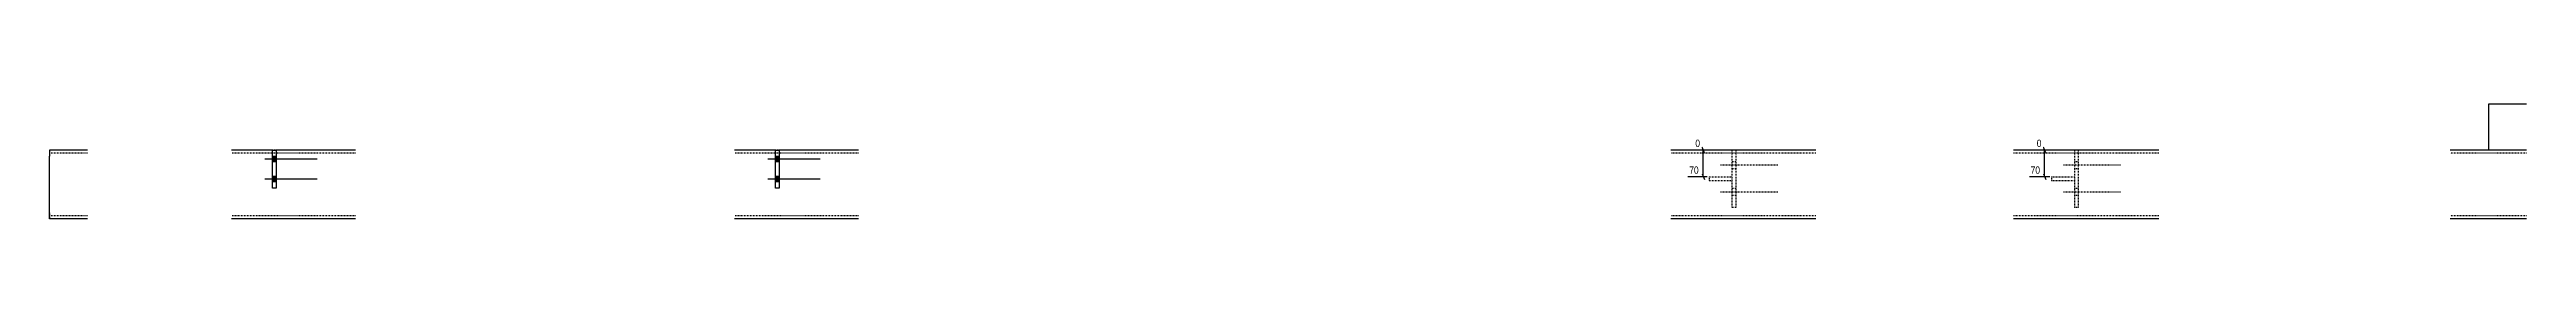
# Model space of a CAD drawing. Header units: millimetres. Extents: x 5277 to 67222, y 8 to 1401.
# Drawn here: x 29419 to 35919, y 37 to 337 of the extents above; entities that cross this region are included whole.
import ezdxf

# ---------------------------------------------------------------- set-up
doc = ezdxf.new("R2010")
doc.units = ezdxf.units.MM
doc.linetypes.add('DXK_LINE_DOT2', pattern=[3.9198, 1.9599, -1.9599])
doc.layers.add('MÅLSÆTNING', color=7, linetype='Continuous')
doc.layers.add('STÅL', color=7, linetype='Continuous')
doc.styles.add('Arial Narrow', font='ARIALN.TTF', dxfattribs={"height": 0.2})

msp = doc.modelspace()

# ---------------------------------------------------------------- hatches: boundary and pattern name
at = {"layer": 'STÅL', "linetype": 'Continuous'}
for points in [[(30013.9, 186), (30013.9, 200), (30003.9, 200), (30003.9, 186)], [(31333.9, 186), (31333.9, 200), (31323.9, 200), (31323.9, 186)], [(30013.9, 134), (30013.9, 148), (30003.9, 148), (30003.9, 134)], [(31333.9, 134), (31333.9, 148), (31323.9, 148), (31323.9, 134)]]:
    msp.add_hatch(color=96, dxfattribs=at).paths.add_polyline_path(points)

# ---------------------------------------------------------------- linework, layer by layer
at = {"layer": 'MÅLSÆTNING', "color": 7, "linetype": 'Continuous'}
for p, q in [((33784.7, 217), (33737.9, 217)), ((33761.6, 209.5), (33755.6, 224.5)), ((33758.6, 147), (33758.6, 217)), ((34679.8, 217), (34633.9, 217)), ((34657.5, 209.5), (34651.5, 224.5)), ((34654.5, 147), (34654.5, 217)), ((33768.9, 147), (33718.4, 147)), ((33755.6, 154.5), (33761.6, 139.5)), ((34667.9, 147), (34614.4, 147)), ((34651.5, 154.5), (34657.5, 139.5))]:
    msp.add_line(p, q, dxfattribs=at)
at = {"layer": 'STÅL', "color": 2, "linetype": 'Continuous'}
for p, q in [((35918.9, 337), (35818.9, 337)), ((35818.9, 337), (35818.9, 217)), ((29418.9, 217), (29418.9, 201)), ((29518.9, 217), (29418.9, 217)), ((29418.9, 53), (29418.9, 201)), ((30003.9, 217), (29896.4, 217)), ((30003.9, 117), (30003.9, 217)), ((30003.9, 217), (30013.9, 217)), ((30013.9, 217), (30013.9, 117)), ((30221.4, 217), (30013.9, 217)), ((31323.9, 217), (31216.4, 217)), ((31323.9, 117), (31323.9, 217)), ((31323.9, 217), (31333.9, 217)), ((31333.9, 217), (31333.9, 117)), ((31541.4, 217), (31333.9, 217)), ((34053.9, 217), (33673.9, 217)), ((34953.9, 217), (34572.9, 217)), ((35918.9, 217), (35718.9, 217)), ((30013.9, 117), (30003.9, 117)), ((31333.9, 117), (31323.9, 117)), ((29418.9, 37), (29418.9, 53)), ((29518.9, 37), (29418.9, 37)), ((30221.4, 37), (29896.4, 37)), ((31541.4, 37), (31216.4, 37)), ((34053.9, 37), (33673.9, 37)), ((34953.9, 37), (34572.9, 37)), ((35918.9, 37), (35718.9, 37))]:
    msp.add_line(p, q, dxfattribs=at)
at = {"layer": 'STÅL', "color": 7, "linetype": 'DXK_LINE_DOT2'}
for p, q in [((29418.9, 217), (29418.9, 212.3)), ((29518.9, 209), (29418.9, 209)), ((30221.4, 209), (29896.4, 209)), ((30013.9, 217), (30003.9, 217)), ((31541.4, 209), (31216.4, 209)), ((31333.9, 217), (31323.9, 217)), ((34053.9, 209), (33673.9, 209)), ((33843.9, 217), (33833.9, 217)), ((33833.9, 217), (33833.9, 67)), ((33843.9, 217), (33843.9, 67)), ((34953.9, 209), (34572.9, 209)), ((34742.9, 217), (34732.9, 217)), ((34732.9, 217), (34732.9, 67)), ((34742.9, 217), (34742.9, 67)), ((35918.9, 209), (35718.9, 209)), ((35918.9, 217), (35818.9, 217)), ((33773.9, 147), (33833.9, 147)), ((33773.9, 147), (33773.9, 137)), ((33773.9, 137), (33833.9, 137)), ((34672.9, 147), (34732.9, 147)), ((34672.9, 147), (34672.9, 137)), ((34672.9, 137), (34732.9, 137)), ((33843.9, 67), (33833.9, 67)), ((34742.9, 67), (34732.9, 67)), ((29418.9, 53), (29418.9, 38.2)), ((29518.9, 45), (29418.9, 45)), ((30221.4, 45), (29896.4, 45)), ((31541.4, 45), (31216.4, 45)), ((34053.9, 45), (33673.9, 45)), ((34953.9, 45), (34572.9, 45)), ((35918.9, 45), (35718.9, 45))]:
    msp.add_line(p, q, dxfattribs=at)
at = {"layer": 'STÅL', "color": 96, "linetype": 'Continuous'}
for p, q in [((30013.9, 200), (30003.9, 200)), ((31333.9, 200), (31323.9, 200)), ((30121.4, 193), (29983.9, 193)), ((30121.4, 141), (29983.9, 141)), ((30013.9, 186), (30003.9, 186)), ((30013.9, 148), (30003.9, 148)), ((30013.9, 134), (30003.9, 134)), ((31441.4, 193), (31303.9, 193)), ((31441.4, 141), (31303.9, 141)), ((31333.9, 186), (31323.9, 186)), ((31333.9, 148), (31323.9, 148)), ((31333.9, 134), (31323.9, 134))]:
    msp.add_line(p, q, dxfattribs=at)
at = {"layer": 'STÅL', "color": 96, "linetype": 'DXK_LINE_DOT2'}
for p, q in [((33953.9, 177), (33803.9, 177)), ((33843.9, 186), (33833.9, 186)), ((33843.9, 168), (33833.9, 168)), ((34853.9, 177), (34703.9, 177)), ((34742.9, 186), (34732.9, 186)), ((34742.9, 168), (34732.9, 168)), ((33953.9, 107), (33803.9, 107)), ((33843.9, 116), (33833.9, 116)), ((33843.9, 98), (33833.9, 98)), ((34853.9, 107), (34703.9, 107)), ((34742.9, 116), (34732.9, 116)), ((34742.9, 98), (34732.9, 98))]:
    msp.add_line(p, q, dxfattribs=at)

# ---------------------------------------------------------------- next in the draw order: wipeouts: each hides what was drawn before it
at = {"color": 0, "linetype": 'Continuous'}
for points in [[(33754.1, 221), (33754.1, 249), (33733.9, 249), (33733.9, 221)], [(34650, 221), (34650, 249), (34629.9, 249), (34629.9, 221)], [(33750.5, 151), (33750.5, 179), (33718.1, 179), (33718.1, 151)], [(34646.4, 151), (34646.4, 179), (34614, 179), (34614, 151)]]:
    msp.add_wipeout(points, dxfattribs=at).dxf.layer = 'MÅLSÆTNING'

# ---------------------------------------------------------------- next in the draw order: texts
at = {"layer": 'MÅLSÆTNING', "color": 3, "linetype": 'Continuous', "style": 'Arial Narrow'}
for s, height, p in [('0', 19.1, (33737.9, 225)), ('0', 19.1, (34633.9, 225)), ('70', 19.09, (33722.1, 155)), ('70', 19.09, (34618, 155))]:
    msp.add_text(s, height=height, dxfattribs=at).set_placement(p)

doc.saveas('drawing.dxf')
